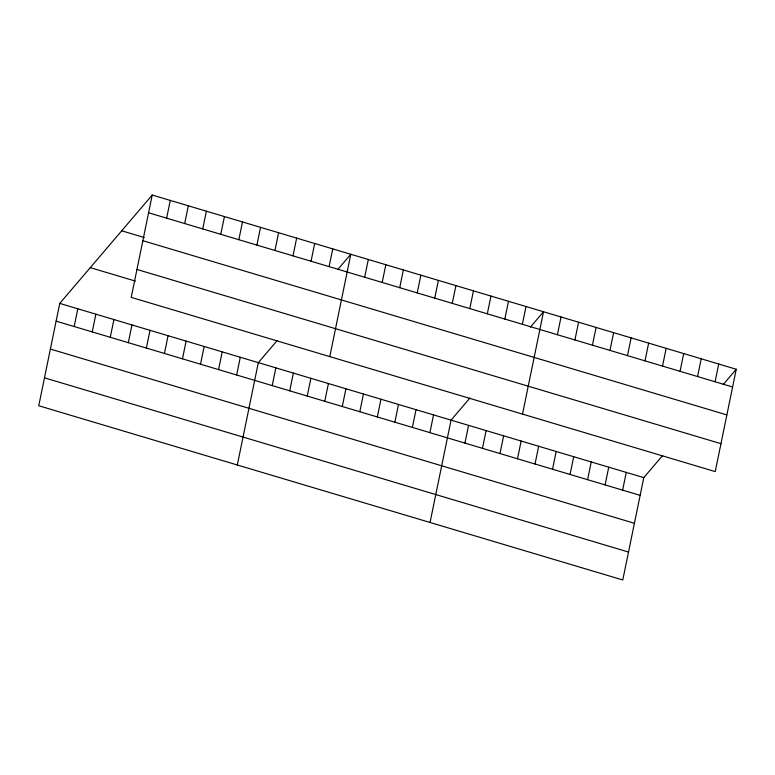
<?xml version="1.0" encoding="UTF-8"?>
<svg xmlns="http://www.w3.org/2000/svg" width="775" height="775" viewBox="0 0 775 775"><rect width="100%" height="100%" fill="white"/><g stroke="black" fill="none" stroke-linecap="round" stroke-linejoin="round"><path stroke-width="1.16" d="M152.22 195.029L131.217 297.377L715.238 471.597L736.25 369.249L152.22 195.029L59.762 303.403L38.75 405.751L622.78 579.971L643.783 477.623L662.673 455.487M74.168 326.527L77.81 308.789M92.225 331.913L95.858 314.175M110.273 337.299L113.915 319.552M128.321 342.686L131.963 324.938M166.635 218.162L170.277 200.415M146.378 348.072L150.021 330.324M184.682 223.539L188.325 205.801M164.426 353.448L168.068 335.711M202.74 228.925L206.373 211.188M182.483 358.835L186.116 341.097M220.788 234.312L224.43 216.574M200.531 364.221L204.174 346.483M238.836 239.698L242.478 221.96M218.579 369.607L222.222 351.869M256.893 245.084L260.536 227.346M236.637 374.993L240.279 357.256M274.941 250.47L278.583 232.723M237.315 464.981L258.327 362.632L277.218 340.496M292.998 255.857L296.641 238.109M272.209 385.601L275.852 367.863M311.046 261.233L314.689 243.495M289.724 390.832L293.367 373.085M329.094 266.619L332.737 248.882M307.249 396.054L310.891 378.316M329.782 356.616L350.794 254.268L337.716 269.593M324.773 401.285L328.416 383.548M364.667 277.237L368.309 259.489M342.288 406.507L345.931 388.769M382.191 282.458L385.834 264.721M359.813 411.738L363.456 394M399.716 287.69L403.358 269.942M377.328 416.96L380.971 399.222M417.231 292.911L420.873 275.173M394.853 422.191L398.495 404.453M434.756 298.142L438.398 280.405M412.377 427.412L416.02 409.675M452.271 303.364L455.913 285.626M429.892 432.644L433.535 414.906M469.795 308.595L473.438 290.858M430.048 522.476L451.06 420.127L469.95 397.992M487.32 313.817L490.963 296.079M464.932 443.097L468.575 425.359M504.835 319.048L508.478 301.31M482.457 448.328L486.099 430.58M522.36 324.27L526.002 306.532M499.982 453.549L503.624 435.812M522.515 414.102L543.517 311.763L530.439 327.089M517.497 458.781L521.139 441.033M557.399 334.732L561.042 316.985M535.021 464.002L538.664 446.264M574.924 339.954L578.567 322.216M552.536 469.233L556.179 451.486M592.439 345.185L596.082 327.438M570.061 474.455L573.703 456.717M609.964 350.407L613.606 332.669M587.586 479.686L591.228 461.939M627.479 355.638L631.121 337.89M605.101 484.908L608.743 467.17M645.003 360.859L648.646 343.122M622.625 490.139L626.268 472.392M662.528 366.091L666.171 348.343M680.043 371.312L683.686 353.574M697.568 376.543L701.21 358.796M715.083 381.765L718.725 364.027M723.172 384.584L736.25 369.249M148.577 212.776L732.607 386.996M121.714 230.795L144.276 237.528M142.852 240.696L726.873 414.916M136.943 269.458L720.973 443.678M90.268 267.637L135.402 281.102M59.762 303.403L643.783 477.623M56.12 321.141L640.14 495.361M50.385 349.06L634.415 523.28M44.485 377.832L628.506 552.052"/></g></svg>
